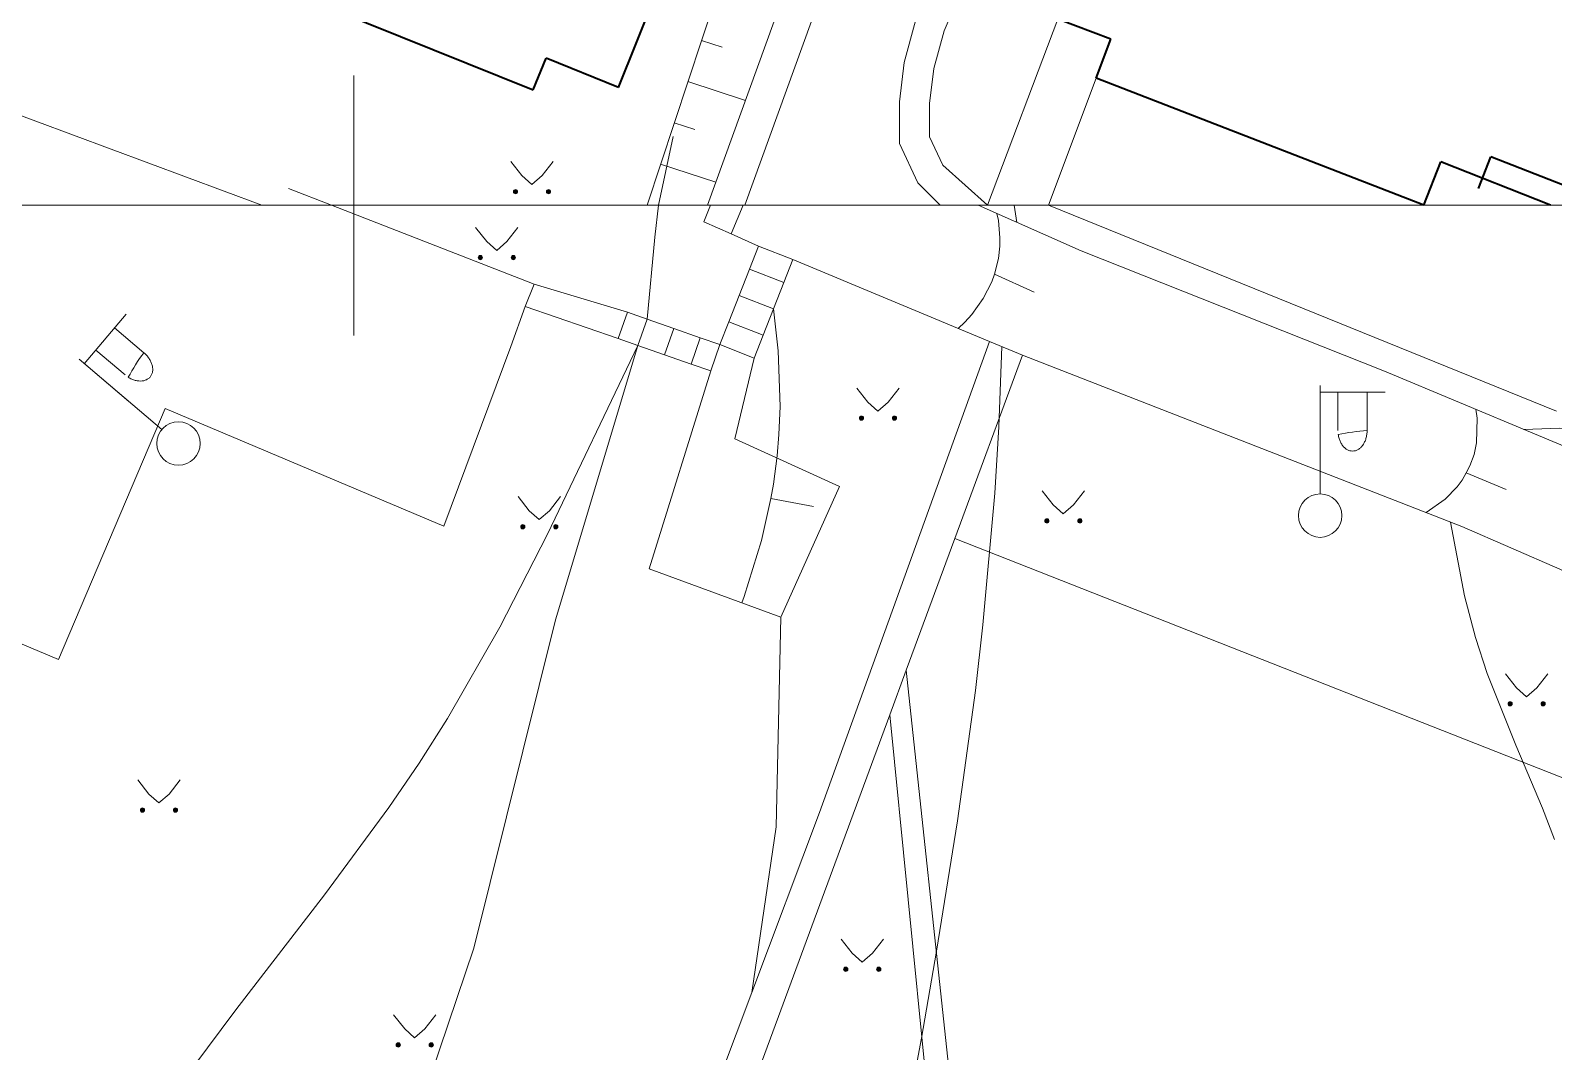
# Model space of a CAD drawing. Extents: x 1000 to 4000, y -5000 to -1000.
# Drawn here: x 1385.1 to 1455.3, y -4039 to -3991.9 of the extents above; entities that cross this region are included whole.
import ezdxf

# ---------------------------------------------------------------- set-up
doc = ezdxf.new("R2010")
doc.units = 0
doc.header["$MEASUREMENT"] = 0
for name, color, linetype in [('1', 7, 'CONTINUOUS'), ('24', 7, 'CONTINUOUS'), ('37', 7, 'CONTINUOUS'), ('6', 7, 'CONTINUOUS'), ('СЛОЙ_1', 7, 'CONTINUOUS'), ('СЛОЙ_24', 7, 'CONTINUOUS'), ('СЛОЙ_25', 7, 'CONTINUOUS'), ('СЛОЙ_3', 7, 'CONTINUOUS'), ('СЛОЙ_37', 7, 'CONTINUOUS'), ('СЛОЙ_40', 7, 'CONTINUOUS'), ('СЛОЙ_41', 7, 'CONTINUOUS'), ('СЛОЙ_50', 7, 'CONTINUOUS'), ('СЛОЙ_6', 7, 'CONTINUOUS')]:
    doc.layers.add(name, color=color, linetype=linetype)

msp = doc.modelspace()

# ---------------------------------------------------------------- linework, layer by layer
at = {"layer": '1', "color": 253, "linetype": 'Continuous', "lineweight": 0}
for p, q in [((1400, -4000), (1400, -3994.02)), ((1000, -4000), (2000, -4000)), ((1000, -4000), (2000, -4000))]:
    msp.add_line(p, q, dxfattribs=at)
at = {"layer": '24', "color": 253, "linetype": 'Continuous', "lineweight": 0}
for p, q in [((1434.349, -3975.417), (1427.203, -3991.969)), ((1423.633, -3979.749), (1416.3, -4000)), ((1425.214, -3980.152), (1418.027, -4000)), ((1425.89, -3991.506), (1425.359, -3993.423)), ((1427.203, -3991.969), (1426.726, -3993.691)), ((1429.21, -4000), (1432.442, -3991.429)), ((1377.889, -3993.348), (1395.754, -4000)), ((1425.359, -3993.423), (1425.147, -3995.233)), ((1426.726, -3993.691), (1426.535, -3995.314)), ((1432.01, -4000), (1434.22, -3994.143)), ((1425.147, -3995.233), (1425.147, -3997.151)), ((1426.535, -3995.314), (1426.535, -3996.842)), ((1426.535, -3996.842), (1427.15, -3998.152)), ((1425.147, -3997.151), (1425.996, -3998.961)), ((1427.15, -3998.152), (1429.21, -4000)), ((1425.996, -3998.961), (1427.032, -4000))]:
    msp.add_line(p, q, dxfattribs=at)
at = {"layer": '37', "color": 253, "linetype": 'Continuous', "lineweight": 0}
for p, q in [((1413.513, -4000), (1419.05, -3983.226)), ((1416.97, -3992.717), (1416.021, -3992.403)), ((1418.046, -3995.178), (1415.394, -3994.302)), ((1415.716, -3996.515), (1414.767, -3996.202)), ((1416.684, -3998.94), (1414.14, -3998.101))]:
    msp.add_line(p, q, dxfattribs=at)
at = {"layer": '6', "color": 253, "linetype": 'Continuous', "lineweight": 40}
for p, q in [((1412.192, -3994.572), (1416.238, -3984.538)), ((1391.676, -3987.995), (1408.273, -3994.688)), ((1434.895, -3992.354), (1432.442, -3991.429)), ((1434.22, -3994.143), (1434.895, -3992.354)), ((1408.273, -3994.688), (1408.861, -3993.229)), ((1412.192, -3994.572), (1408.861, -3993.229)), ((1449.322, -4000), (1434.22, -3994.143)), ((1449.322, -4000), (1450.104, -3998.003)), ((1455.162, -4000), (1450.104, -3998.003))]:
    msp.add_line(p, q, dxfattribs=at)
at = {"layer": 'СЛОЙ_1', "color": 253, "linetype": 'Continuous', "lineweight": 0}
msp.add_lwpolyline([(1400, -4006), (1400, -4000)], dxfattribs=at)
at = {"layer": 'СЛОЙ_24', "color": 253, "linetype": 'Continuous', "lineweight": 0}
for p, q in [((1413.617, -4016.76), (1416.454, -4007.634)), ((1422.388, -4012.958), (1419.679, -4018.973)), ((1419.679, -4018.973), (1413.617, -4016.76)), ((1425.46, -4021.422), (1424.699, -4023.482)), ((1428.361, -4048.613), (1425.46, -4021.422)), ((1424.699, -4023.482), (1427.164, -4048.098))]:
    msp.add_line(p, q, dxfattribs=at)
for points in [[(1396.987, -3999.228), (1398.971, -4000)], [(1408.318, -4003.64), (1398.971, -4000)], [(1416.438, -4000), (1416.137, -4000.765)], [(1417.944, -4000), (1417.386, -4001.323)], [(1428.77, -4000), (1433.527, -4002.102)], [(1455.427, -4009.484), (1432.01, -4000)], [(1417.386, -4001.323), (1416.137, -4000.765)], [(1418.648, -4001.886), (1417.386, -4001.323)], [(1429.297, -4006.278), (1420.23, -4002.504)], [(1477.118, -4029.484), (1475.422, -4027.438), (1474.505, -4025.688), (1472.925, -4023.276), (1471.734, -4021.501), (1470.791, -4020.254), (1468.25, -4017.605), (1465.463, -4015.443), (1462.661, -4013.92), (1457.876, -4011.971), (1447.502, -4007.65), (1433.527, -4002.102)], [(1407.9, -4004.659), (1408.318, -4003.64)], [(1412.608, -4004.932), (1408.318, -4003.64)], [(1407.9, -4004.659), (1407.236, -4006.503)], [(1412.185, -4006.146), (1407.9, -4004.659)], [(1407.236, -4006.503), (1404.147, -4014.794), (1391.306, -4009.365), (1386.393, -4020.929), (1381.781, -4018.997), (1379.076, -4025.453), (1372.726, -4027.274), (1372.347, -4027.571), (1371.415, -4027.91), (1369.122, -4029.191), (1367.684, -4030.55), (1367.261, -4031.202), (1366.526, -4032.108), (1365.383, -4034.475), (1365.144, -4036.622), (1367.794, -4044.72)], [(1429.297, -4006.278), (1421.461, -4027.984)], [(1430.817, -4006.91), (1429.297, -4006.278)], [(1418.458, -4007.038), (1417.562, -4010.762), (1422.388, -4012.958)], [(1430.817, -4006.91), (1427.7, -4015.354)], [(1458.802, -4018.299), (1455.592, -4016.774), (1451.074, -4014.806), (1430.817, -4006.91)], [(1427.7, -4015.354), (1425.46, -4021.422)], [(1424.699, -4023.482), (1417.511, -4042.954)], [(1421.461, -4027.984), (1418.344, -4036.279)], [(1418.344, -4036.279), (1416.227, -4041.91)]]:
    msp.add_lwpolyline(points, dxfattribs=at)
at = {"layer": 'СЛОЙ_25', "color": 253, "linetype": 'Continuous', "lineweight": 0}
msp.add_line((1413.515, -4005.248), (1413.092, -4006.462), dxfattribs=at)
for points in [[(1418.648, -4001.886), (1418.236, -4002.942), (1417.762, -4004.153), (1417.289, -4005.364), (1416.877, -4006.42)], [(1420.23, -4002.504), (1418.648, -4001.886)], [(1418.458, -4007.038), (1418.871, -4005.982), (1419.817, -4003.56), (1420.23, -4002.504)], [(1418.236, -4002.942), (1419.817, -4003.56)], [(1417.762, -4004.153), (1419.344, -4004.771)], [(1412.608, -4004.932), (1412.185, -4006.146)], [(1413.515, -4005.248), (1412.608, -4004.932)], [(1416.877, -4006.42), (1415.97, -4006.104), (1414.742, -4005.676), (1413.515, -4005.248)], [(1417.289, -4005.364), (1418.871, -4005.982)], [(1412.185, -4006.146), (1413.092, -4006.462)], [(1414.742, -4005.676), (1414.319, -4006.89)], [(1415.97, -4006.104), (1415.547, -4007.318)], [(1413.092, -4006.462), (1414.319, -4006.89), (1415.547, -4007.318), (1416.454, -4007.634)], [(1416.454, -4007.634), (1416.877, -4006.42)], [(1416.877, -4006.42), (1418.458, -4007.038)]]:
    msp.add_lwpolyline(points, dxfattribs=at)
at = {"layer": 'СЛОЙ_3', "color": 253, "linetype": 'Continuous', "lineweight": 0}
for p, q in [((1387.577, -4007.301), (1389.515, -4005.011)), ((1390.323, -4006.792), (1388.974, -4005.65)), ((1389.457, -4007.816), (1388.107, -4006.674)), ((1391.154, -4010.328), (1387.336, -4007.098)), ((1389.627, -4009.036), (1387.336, -4007.098)), ((1444.538, -4013.301), (1444.538, -4008.301)), ((1444.538, -4011.301), (1444.538, -4008.301)), ((1444.538, -4008.615), (1447.538, -4008.615)), ((1445.359, -4010.383), (1445.359, -4008.615)), ((1446.701, -4010.383), (1446.701, -4008.615))]:
    msp.add_line(p, q, dxfattribs=at)
for points in [[(1390.324, -4006.792, -0.035191), (1390.456, -4006.921, -0.036545), (1390.566, -4007.064, -0.03934), (1390.651, -4007.217, -0.0437), (1390.706, -4007.373, -0.049642), (1390.73, -4007.526, -0.056748), (1390.721, -4007.671, -0.0637), (1390.681, -4007.802, -0.068204), (1390.61, -4007.914, -0.068204), (1390.512, -4008.002, -0.0637), (1390.389, -4008.063, -0.056748), (1390.248, -4008.096, -0.049642), (1390.093, -4008.097, -0.0437), (1389.93, -4008.069, -0.03934), (1389.765, -4008.011, -0.036545), (1389.606, -4007.926, -0.035191)], [(1446.701, -4010.383, -0.035191), (1446.688, -4010.567, -0.036545), (1446.65, -4010.744, -0.03934), (1446.588, -4010.907, -0.0437), (1446.505, -4011.05, -0.049642), (1446.403, -4011.167, -0.056748), (1446.287, -4011.254, -0.0637), (1446.161, -4011.308, -0.068204), (1446.03, -4011.326, -0.068204), (1445.899, -4011.308, -0.0637), (1445.773, -4011.254, -0.056748), (1445.657, -4011.167, -0.049642), (1445.555, -4011.05, -0.0437), (1445.472, -4010.907, -0.03934), (1445.41, -4010.744, -0.036545), (1445.372, -4010.567, -0.035191)]]:
    msp.add_lwpolyline(points, format="xyb", close=True, dxfattribs=at)
for centre in [(1391.917, -4010.974), (1444.538, -4014.301)]:
    msp.add_circle(centre, 1, dxfattribs=at)
at = {"layer": 'СЛОЙ_37', "color": 253, "linetype": 'Continuous', "lineweight": 0}
msp.add_line((1414.037, -4000), (1414.719, -3996.831), dxfattribs=at)
for points in [[(1413.515, -4005.248), (1413.867, -4001.466), (1414.037, -4000)], [(1397.656, -4057.568), (1405.538, -4034.238), (1409.293, -4019.108), (1413.092, -4006.462)], [(1418.344, -4036.279), (1419.467, -4028.635), (1419.679, -4018.973)]]:
    msp.add_lwpolyline(points, dxfattribs=at)
at = {"layer": 'СЛОЙ_40', "color": 253, "linetype": 'Continuous', "lineweight": 0}
msp.add_lwpolyline([(1470.278, -4032.108), (1427.7, -4015.354)], dxfattribs=at)
at = {"layer": 'СЛОЙ_41', "color": 253, "linetype": 'Continuous', "lineweight": 0}
for p, q in [((1407.24, -3997.983), (1407.75, -3998.633)), ((1409.19, -3997.983), (1408.68, -3998.633)), ((1407.75, -3998.633), (1408.21, -3999.043)), ((1408.68, -3998.633), (1408.21, -3999.043)), ((1405.616, -4001.02), (1406.126, -4001.67)), ((1407.566, -4001.02), (1407.056, -4001.67)), ((1406.126, -4001.67), (1406.586, -4002.08)), ((1407.056, -4001.67), (1406.586, -4002.08)), ((1423.183, -4008.421), (1423.693, -4009.071)), ((1425.133, -4008.421), (1424.623, -4009.071)), ((1423.693, -4009.071), (1424.153, -4009.481)), ((1424.623, -4009.071), (1424.153, -4009.481)), ((1431.729, -4013.153), (1432.239, -4013.803)), ((1433.679, -4013.153), (1433.169, -4013.803)), ((1407.574, -4013.424), (1408.084, -4014.074)), ((1409.524, -4013.424), (1409.014, -4014.074)), ((1432.239, -4013.803), (1432.699, -4014.213)), ((1433.169, -4013.803), (1432.699, -4014.213)), ((1408.084, -4014.074), (1408.544, -4014.484)), ((1409.014, -4014.074), (1408.544, -4014.484)), ((1453.08, -4021.584), (1453.59, -4022.234)), ((1455.03, -4021.584), (1454.52, -4022.234)), ((1453.59, -4022.234), (1454.05, -4022.644)), ((1454.52, -4022.234), (1454.05, -4022.644)), ((1390.045, -4026.481), (1390.555, -4027.131)), ((1391.995, -4026.481), (1391.485, -4027.131)), ((1390.555, -4027.131), (1391.015, -4027.541)), ((1391.485, -4027.131), (1391.015, -4027.541)), ((1422.46, -4033.813), (1422.97, -4034.463)), ((1424.41, -4033.813), (1423.9, -4034.463)), ((1422.97, -4034.463), (1423.43, -4034.873)), ((1423.9, -4034.463), (1423.43, -4034.873)), ((1401.834, -4037.301), (1402.344, -4037.951)), ((1403.784, -4037.301), (1403.274, -4037.951)), ((1402.344, -4037.951), (1402.804, -4038.361)), ((1403.274, -4037.951), (1402.804, -4038.361))]:
    msp.add_line(p, q, dxfattribs=at)
for centre in [(1407.454, -3999.373), (1408.975, -3999.373), (1405.83, -4002.41), (1407.351, -4002.41), (1423.397, -4009.809), (1424.918, -4009.809), (1431.943, -4014.541), (1433.464, -4014.541), (1407.788, -4014.812), (1409.309, -4014.812), (1453.294, -4022.972), (1454.815, -4022.972), (1390.259, -4027.869), (1391.78, -4027.869), (1422.674, -4035.203), (1424.195, -4035.203), (1402.048, -4038.689), (1403.569, -4038.689)]:
    msp.add_circle(centre, 0.0976, dxfattribs=at)
for points in [[(1407.358, -3999.392), (1407.356, -3999.373), (1407.358, -3999.353)], [(1407.364, -3999.41), (1407.358, -3999.353), (1407.364, -3999.335)], [(1407.358, -3999.392), (1407.358, -3999.353), (1407.364, -3999.41)], [(1407.373, -3999.427), (1407.364, -3999.335), (1407.373, -3999.318)], [(1407.364, -3999.41), (1407.364, -3999.335), (1407.373, -3999.427)], [(1407.385, -3999.442), (1407.373, -3999.318), (1407.385, -3999.304)], [(1407.373, -3999.427), (1407.373, -3999.318), (1407.385, -3999.442)], [(1407.4, -3999.454), (1407.385, -3999.304), (1407.4, -3999.291)], [(1407.385, -3999.442), (1407.385, -3999.304), (1407.4, -3999.454)], [(1407.417, -3999.463), (1407.4, -3999.291), (1407.417, -3999.282)], [(1407.4, -3999.454), (1407.4, -3999.291), (1407.417, -3999.463)], [(1407.435, -3999.468), (1407.417, -3999.282), (1407.435, -3999.277)], [(1407.417, -3999.463), (1407.417, -3999.282), (1407.435, -3999.468)], [(1407.454, -3999.47), (1407.435, -3999.277), (1407.454, -3999.275)], [(1407.435, -3999.468), (1407.435, -3999.277), (1407.454, -3999.47)], [(1408.879, -3999.392), (1408.877, -3999.373), (1408.879, -3999.353)], [(1408.885, -3999.41), (1408.879, -3999.353), (1408.885, -3999.335)], [(1408.879, -3999.392), (1408.879, -3999.353), (1408.885, -3999.41)], [(1408.894, -3999.427), (1408.885, -3999.335), (1408.894, -3999.318)], [(1408.885, -3999.41), (1408.885, -3999.335), (1408.894, -3999.427)], [(1408.906, -3999.442), (1408.894, -3999.318), (1408.906, -3999.304)], [(1408.894, -3999.427), (1408.894, -3999.318), (1408.906, -3999.442)], [(1408.921, -3999.454), (1408.906, -3999.304), (1408.921, -3999.291)], [(1408.906, -3999.442), (1408.906, -3999.304), (1408.921, -3999.454)], [(1408.938, -3999.463), (1408.921, -3999.291), (1408.938, -3999.282)], [(1408.921, -3999.454), (1408.921, -3999.291), (1408.938, -3999.463)], [(1408.956, -3999.468), (1408.938, -3999.282), (1408.956, -3999.277)], [(1408.938, -3999.463), (1408.938, -3999.282), (1408.956, -3999.468)], [(1408.975, -3999.47), (1408.956, -3999.277), (1408.975, -3999.275)], [(1408.956, -3999.468), (1408.956, -3999.277), (1408.975, -3999.47)], [(1405.734, -4002.429), (1405.732, -4002.41), (1405.734, -4002.39)], [(1405.74, -4002.447), (1405.734, -4002.39), (1405.74, -4002.372)], [(1405.734, -4002.429), (1405.734, -4002.39), (1405.74, -4002.447)], [(1405.749, -4002.464), (1405.74, -4002.372), (1405.749, -4002.355)], [(1405.74, -4002.447), (1405.74, -4002.372), (1405.749, -4002.464)], [(1405.761, -4002.479), (1405.749, -4002.355), (1405.761, -4002.341)], [(1405.749, -4002.464), (1405.749, -4002.355), (1405.761, -4002.479)], [(1405.776, -4002.491), (1405.761, -4002.341), (1405.776, -4002.328)], [(1405.761, -4002.479), (1405.761, -4002.341), (1405.776, -4002.491)], [(1405.793, -4002.5), (1405.776, -4002.328), (1405.793, -4002.319)], [(1405.776, -4002.491), (1405.776, -4002.328), (1405.793, -4002.5)], [(1405.811, -4002.505), (1405.793, -4002.319), (1405.811, -4002.314)], [(1405.793, -4002.5), (1405.793, -4002.319), (1405.811, -4002.505)], [(1405.83, -4002.507), (1405.811, -4002.314), (1405.83, -4002.312)], [(1405.811, -4002.505), (1405.811, -4002.314), (1405.83, -4002.507)], [(1407.255, -4002.429), (1407.253, -4002.41), (1407.255, -4002.39)], [(1407.261, -4002.447), (1407.255, -4002.39), (1407.261, -4002.372)], [(1407.255, -4002.429), (1407.255, -4002.39), (1407.261, -4002.447)], [(1407.27, -4002.464), (1407.261, -4002.372), (1407.27, -4002.355)], [(1407.261, -4002.447), (1407.261, -4002.372), (1407.27, -4002.464)], [(1407.282, -4002.479), (1407.27, -4002.355), (1407.282, -4002.341)], [(1407.27, -4002.464), (1407.27, -4002.355), (1407.282, -4002.479)], [(1407.297, -4002.491), (1407.282, -4002.341), (1407.297, -4002.328)], [(1407.282, -4002.479), (1407.282, -4002.341), (1407.297, -4002.491)], [(1407.314, -4002.5), (1407.297, -4002.328), (1407.314, -4002.319)], [(1407.297, -4002.491), (1407.297, -4002.328), (1407.314, -4002.5)], [(1407.332, -4002.505), (1407.314, -4002.319), (1407.332, -4002.314)], [(1407.314, -4002.5), (1407.314, -4002.319), (1407.332, -4002.505)], [(1407.351, -4002.507), (1407.332, -4002.314), (1407.351, -4002.312)], [(1407.332, -4002.505), (1407.332, -4002.314), (1407.351, -4002.507)], [(1423.301, -4009.828), (1423.299, -4009.809), (1423.301, -4009.79)], [(1423.306, -4009.846), (1423.301, -4009.79), (1423.306, -4009.772)], [(1423.301, -4009.828), (1423.301, -4009.79), (1423.306, -4009.846)], [(1423.315, -4009.863), (1423.306, -4009.772), (1423.315, -4009.755)], [(1423.306, -4009.846), (1423.306, -4009.772), (1423.315, -4009.863)], [(1423.328, -4009.878), (1423.315, -4009.755), (1423.328, -4009.74)], [(1423.315, -4009.863), (1423.315, -4009.755), (1423.328, -4009.878)], [(1423.342, -4009.89), (1423.328, -4009.74), (1423.342, -4009.728)], [(1423.328, -4009.878), (1423.328, -4009.74), (1423.342, -4009.89)], [(1423.359, -4009.899), (1423.342, -4009.728), (1423.359, -4009.719)], [(1423.342, -4009.89), (1423.342, -4009.728), (1423.359, -4009.899)], [(1423.378, -4009.905), (1423.359, -4009.719), (1423.378, -4009.713)], [(1423.359, -4009.899), (1423.359, -4009.719), (1423.378, -4009.905)], [(1423.397, -4009.907), (1423.378, -4009.713), (1423.397, -4009.711)], [(1423.378, -4009.905), (1423.378, -4009.713), (1423.397, -4009.907)], [(1424.822, -4009.828), (1424.82, -4009.809), (1424.822, -4009.79)], [(1424.827, -4009.846), (1424.822, -4009.79), (1424.827, -4009.772)], [(1424.822, -4009.828), (1424.822, -4009.79), (1424.827, -4009.846)], [(1424.836, -4009.863), (1424.827, -4009.772), (1424.836, -4009.755)], [(1424.827, -4009.846), (1424.827, -4009.772), (1424.836, -4009.863)], [(1424.849, -4009.878), (1424.836, -4009.755), (1424.849, -4009.74)], [(1424.836, -4009.863), (1424.836, -4009.755), (1424.849, -4009.878)], [(1424.863, -4009.89), (1424.849, -4009.74), (1424.863, -4009.728)], [(1424.849, -4009.878), (1424.849, -4009.74), (1424.863, -4009.89)], [(1424.88, -4009.899), (1424.863, -4009.728), (1424.88, -4009.719)], [(1424.863, -4009.89), (1424.863, -4009.728), (1424.88, -4009.899)], [(1424.899, -4009.905), (1424.88, -4009.719), (1424.899, -4009.713)], [(1424.88, -4009.899), (1424.88, -4009.719), (1424.899, -4009.905)], [(1424.918, -4009.907), (1424.899, -4009.713), (1424.918, -4009.711)], [(1424.899, -4009.905), (1424.899, -4009.713), (1424.918, -4009.907)], [(1431.847, -4014.56), (1431.845, -4014.541), (1431.847, -4014.522)], [(1431.852, -4014.578), (1431.847, -4014.522), (1431.852, -4014.504)], [(1431.847, -4014.56), (1431.847, -4014.522), (1431.852, -4014.578)], [(1431.861, -4014.595), (1431.852, -4014.504), (1431.861, -4014.487)], [(1431.852, -4014.578), (1431.852, -4014.504), (1431.861, -4014.595)], [(1431.874, -4014.61), (1431.861, -4014.487), (1431.874, -4014.472)], [(1431.861, -4014.595), (1431.861, -4014.487), (1431.874, -4014.61)], [(1431.888, -4014.622), (1431.874, -4014.472), (1431.888, -4014.46)], [(1431.874, -4014.61), (1431.874, -4014.472), (1431.888, -4014.622)], [(1431.905, -4014.631), (1431.888, -4014.46), (1431.905, -4014.451)], [(1431.888, -4014.622), (1431.888, -4014.46), (1431.905, -4014.631)], [(1431.924, -4014.637), (1431.905, -4014.451), (1431.924, -4014.445)], [(1431.905, -4014.631), (1431.905, -4014.451), (1431.924, -4014.637)], [(1431.943, -4014.639), (1431.924, -4014.445), (1431.943, -4014.443)], [(1431.924, -4014.637), (1431.924, -4014.445), (1431.943, -4014.639)], [(1433.368, -4014.56), (1433.366, -4014.541), (1433.368, -4014.522)], [(1433.373, -4014.578), (1433.368, -4014.522), (1433.373, -4014.504)], [(1433.368, -4014.56), (1433.368, -4014.522), (1433.373, -4014.578)], [(1433.382, -4014.595), (1433.373, -4014.504), (1433.382, -4014.487)], [(1433.373, -4014.578), (1433.373, -4014.504), (1433.382, -4014.595)], [(1433.395, -4014.61), (1433.382, -4014.487), (1433.395, -4014.472)], [(1433.382, -4014.595), (1433.382, -4014.487), (1433.395, -4014.61)], [(1433.409, -4014.622), (1433.395, -4014.472), (1433.409, -4014.46)], [(1433.395, -4014.61), (1433.395, -4014.472), (1433.409, -4014.622)], [(1433.426, -4014.631), (1433.409, -4014.46), (1433.426, -4014.451)], [(1433.409, -4014.622), (1433.409, -4014.46), (1433.426, -4014.631)], [(1433.445, -4014.637), (1433.426, -4014.451), (1433.445, -4014.445)], [(1433.426, -4014.631), (1433.426, -4014.451), (1433.445, -4014.637)], [(1433.464, -4014.639), (1433.445, -4014.445), (1433.464, -4014.443)], [(1433.445, -4014.637), (1433.445, -4014.445), (1433.464, -4014.639)], [(1407.692, -4014.831), (1407.69, -4014.812), (1407.692, -4014.793)], [(1407.697, -4014.849), (1407.692, -4014.793), (1407.697, -4014.775)], [(1407.692, -4014.831), (1407.692, -4014.793), (1407.697, -4014.849)], [(1407.706, -4014.866), (1407.697, -4014.775), (1407.706, -4014.758)], [(1407.697, -4014.849), (1407.697, -4014.775), (1407.706, -4014.866)], [(1407.719, -4014.881), (1407.706, -4014.758), (1407.719, -4014.743)], [(1407.706, -4014.866), (1407.706, -4014.758), (1407.719, -4014.881)], [(1407.733, -4014.893), (1407.719, -4014.743), (1407.733, -4014.731)], [(1407.719, -4014.881), (1407.719, -4014.743), (1407.733, -4014.893)], [(1407.75, -4014.902), (1407.733, -4014.731), (1407.75, -4014.722)], [(1407.733, -4014.893), (1407.733, -4014.731), (1407.75, -4014.902)], [(1407.769, -4014.908), (1407.75, -4014.722), (1407.769, -4014.716)], [(1407.75, -4014.902), (1407.75, -4014.722), (1407.769, -4014.908)], [(1407.788, -4014.91), (1407.769, -4014.716), (1407.788, -4014.714)], [(1407.769, -4014.908), (1407.769, -4014.716), (1407.788, -4014.91)], [(1409.213, -4014.831), (1409.211, -4014.812), (1409.213, -4014.793)], [(1409.218, -4014.849), (1409.213, -4014.793), (1409.218, -4014.775)], [(1409.213, -4014.831), (1409.213, -4014.793), (1409.218, -4014.849)], [(1409.227, -4014.866), (1409.218, -4014.775), (1409.227, -4014.758)], [(1409.218, -4014.849), (1409.218, -4014.775), (1409.227, -4014.866)], [(1409.24, -4014.881), (1409.227, -4014.758), (1409.24, -4014.743)], [(1409.227, -4014.866), (1409.227, -4014.758), (1409.24, -4014.881)], [(1409.254, -4014.893), (1409.24, -4014.743), (1409.254, -4014.731)], [(1409.24, -4014.881), (1409.24, -4014.743), (1409.254, -4014.893)], [(1409.271, -4014.902), (1409.254, -4014.731), (1409.271, -4014.722)], [(1409.254, -4014.893), (1409.254, -4014.731), (1409.271, -4014.902)], [(1409.29, -4014.908), (1409.271, -4014.722), (1409.29, -4014.716)], [(1409.271, -4014.902), (1409.271, -4014.722), (1409.29, -4014.908)], [(1409.309, -4014.91), (1409.29, -4014.716), (1409.309, -4014.714)], [(1409.29, -4014.908), (1409.29, -4014.716), (1409.309, -4014.91)], [(1453.198, -4022.991), (1453.196, -4022.972), (1453.198, -4022.953)], [(1453.203, -4023.009), (1453.198, -4022.953), (1453.203, -4022.935)], [(1453.198, -4022.991), (1453.198, -4022.953), (1453.203, -4023.009)], [(1453.212, -4023.026), (1453.203, -4022.935), (1453.212, -4022.918)], [(1453.203, -4023.009), (1453.203, -4022.935), (1453.212, -4023.026)], [(1453.225, -4023.041), (1453.212, -4022.918), (1453.225, -4022.903)], [(1453.212, -4023.026), (1453.212, -4022.918), (1453.225, -4023.041)], [(1453.239, -4023.053), (1453.225, -4022.903), (1453.239, -4022.891)], [(1453.225, -4023.041), (1453.225, -4022.903), (1453.239, -4023.053)], [(1453.256, -4023.062), (1453.239, -4022.891), (1453.256, -4022.882)], [(1453.239, -4023.053), (1453.239, -4022.891), (1453.256, -4023.062)], [(1453.275, -4023.068), (1453.256, -4022.882), (1453.275, -4022.876)], [(1453.256, -4023.062), (1453.256, -4022.882), (1453.275, -4023.068)], [(1453.294, -4023.07), (1453.275, -4022.876), (1453.294, -4022.874)], [(1453.275, -4023.068), (1453.275, -4022.876), (1453.294, -4023.07)], [(1454.719, -4022.991), (1454.717, -4022.972), (1454.719, -4022.953)], [(1454.724, -4023.009), (1454.719, -4022.953), (1454.724, -4022.935)], [(1454.719, -4022.991), (1454.719, -4022.953), (1454.724, -4023.009)], [(1454.733, -4023.026), (1454.724, -4022.935), (1454.733, -4022.918)], [(1454.724, -4023.009), (1454.724, -4022.935), (1454.733, -4023.026)], [(1454.746, -4023.041), (1454.733, -4022.918), (1454.746, -4022.903)], [(1454.733, -4023.026), (1454.733, -4022.918), (1454.746, -4023.041)], [(1454.76, -4023.053), (1454.746, -4022.903), (1454.76, -4022.891)], [(1454.746, -4023.041), (1454.746, -4022.903), (1454.76, -4023.053)], [(1454.777, -4023.062), (1454.76, -4022.891), (1454.777, -4022.882)], [(1454.76, -4023.053), (1454.76, -4022.891), (1454.777, -4023.062)], [(1454.796, -4023.068), (1454.777, -4022.882), (1454.796, -4022.876)], [(1454.777, -4023.062), (1454.777, -4022.882), (1454.796, -4023.068)], [(1454.815, -4023.07), (1454.796, -4022.876), (1454.815, -4022.874)], [(1454.796, -4023.068), (1454.796, -4022.876), (1454.815, -4023.07)], [(1390.163, -4027.888), (1390.161, -4027.869), (1390.163, -4027.85)], [(1390.168, -4027.906), (1390.163, -4027.85), (1390.168, -4027.832)], [(1390.163, -4027.888), (1390.163, -4027.85), (1390.168, -4027.906)], [(1390.177, -4027.923), (1390.168, -4027.832), (1390.177, -4027.815)], [(1390.168, -4027.906), (1390.168, -4027.832), (1390.177, -4027.923)], [(1390.19, -4027.938), (1390.177, -4027.815), (1390.19, -4027.8)], [(1390.177, -4027.923), (1390.177, -4027.815), (1390.19, -4027.938)], [(1390.204, -4027.95), (1390.19, -4027.8), (1390.204, -4027.788)], [(1390.19, -4027.938), (1390.19, -4027.8), (1390.204, -4027.95)], [(1390.221, -4027.959), (1390.204, -4027.788), (1390.221, -4027.779)], [(1390.204, -4027.95), (1390.204, -4027.788), (1390.221, -4027.959)], [(1390.24, -4027.965), (1390.221, -4027.779), (1390.24, -4027.773)], [(1390.221, -4027.959), (1390.221, -4027.779), (1390.24, -4027.965)], [(1390.259, -4027.967), (1390.24, -4027.773), (1390.259, -4027.771)], [(1390.24, -4027.965), (1390.24, -4027.773), (1390.259, -4027.967)], [(1391.684, -4027.888), (1391.682, -4027.869), (1391.684, -4027.85)], [(1391.689, -4027.906), (1391.684, -4027.85), (1391.689, -4027.832)], [(1391.684, -4027.888), (1391.684, -4027.85), (1391.689, -4027.906)], [(1391.698, -4027.923), (1391.689, -4027.832), (1391.698, -4027.815)], [(1391.689, -4027.906), (1391.689, -4027.832), (1391.698, -4027.923)], [(1391.711, -4027.938), (1391.698, -4027.815), (1391.711, -4027.8)], [(1391.698, -4027.923), (1391.698, -4027.815), (1391.711, -4027.938)], [(1391.725, -4027.95), (1391.711, -4027.8), (1391.725, -4027.788)], [(1391.711, -4027.938), (1391.711, -4027.8), (1391.725, -4027.95)], [(1391.742, -4027.959), (1391.725, -4027.788), (1391.742, -4027.779)], [(1391.725, -4027.95), (1391.725, -4027.788), (1391.742, -4027.959)], [(1391.761, -4027.965), (1391.742, -4027.779), (1391.761, -4027.773)], [(1391.742, -4027.959), (1391.742, -4027.779), (1391.761, -4027.965)], [(1391.78, -4027.967), (1391.761, -4027.773), (1391.78, -4027.771)], [(1391.761, -4027.965), (1391.761, -4027.773), (1391.78, -4027.967)], [(1422.578, -4035.222), (1422.576, -4035.203), (1422.578, -4035.183)], [(1422.584, -4035.24), (1422.578, -4035.183), (1422.584, -4035.165)], [(1422.578, -4035.222), (1422.578, -4035.183), (1422.584, -4035.24)], [(1422.593, -4035.257), (1422.584, -4035.165), (1422.593, -4035.148)], [(1422.584, -4035.24), (1422.584, -4035.165), (1422.593, -4035.257)], [(1422.605, -4035.272), (1422.593, -4035.148), (1422.605, -4035.134)], [(1422.593, -4035.257), (1422.593, -4035.148), (1422.605, -4035.272)], [(1422.62, -4035.284), (1422.605, -4035.134), (1422.62, -4035.121)], [(1422.605, -4035.272), (1422.605, -4035.134), (1422.62, -4035.284)], [(1422.637, -4035.293), (1422.62, -4035.121), (1422.637, -4035.112)], [(1422.62, -4035.284), (1422.62, -4035.121), (1422.637, -4035.293)], [(1422.655, -4035.298), (1422.637, -4035.112), (1422.655, -4035.107)], [(1422.637, -4035.293), (1422.637, -4035.112), (1422.655, -4035.298)], [(1422.674, -4035.3), (1422.655, -4035.107), (1422.674, -4035.105)], [(1422.655, -4035.298), (1422.655, -4035.107), (1422.674, -4035.3)], [(1424.099, -4035.222), (1424.097, -4035.203), (1424.099, -4035.183)], [(1424.105, -4035.24), (1424.099, -4035.183), (1424.105, -4035.165)], [(1424.099, -4035.222), (1424.099, -4035.183), (1424.105, -4035.24)], [(1424.114, -4035.257), (1424.105, -4035.165), (1424.114, -4035.148)], [(1424.105, -4035.24), (1424.105, -4035.165), (1424.114, -4035.257)], [(1424.126, -4035.272), (1424.114, -4035.148), (1424.126, -4035.134)], [(1424.114, -4035.257), (1424.114, -4035.148), (1424.126, -4035.272)], [(1424.141, -4035.284), (1424.126, -4035.134), (1424.141, -4035.121)], [(1424.126, -4035.272), (1424.126, -4035.134), (1424.141, -4035.284)], [(1424.158, -4035.293), (1424.141, -4035.121), (1424.158, -4035.112)], [(1424.141, -4035.284), (1424.141, -4035.121), (1424.158, -4035.293)], [(1424.176, -4035.298), (1424.158, -4035.112), (1424.176, -4035.107)], [(1424.158, -4035.293), (1424.158, -4035.112), (1424.176, -4035.298)], [(1424.195, -4035.3), (1424.176, -4035.107), (1424.195, -4035.105)], [(1424.176, -4035.298), (1424.176, -4035.107), (1424.195, -4035.3)], [(1401.952, -4038.708), (1401.95, -4038.689), (1401.952, -4038.67)], [(1401.957, -4038.726), (1401.952, -4038.67), (1401.957, -4038.652)], [(1401.952, -4038.708), (1401.952, -4038.67), (1401.957, -4038.726)], [(1401.966, -4038.743), (1401.957, -4038.652), (1401.966, -4038.635)], [(1401.957, -4038.726), (1401.957, -4038.652), (1401.966, -4038.743)], [(1401.979, -4038.758), (1401.966, -4038.635), (1401.979, -4038.62)], [(1401.966, -4038.743), (1401.966, -4038.635), (1401.979, -4038.758)], [(1401.993, -4038.77), (1401.979, -4038.62), (1401.993, -4038.608)], [(1401.979, -4038.758), (1401.979, -4038.62), (1401.993, -4038.77)], [(1402.01, -4038.779), (1401.993, -4038.608), (1402.01, -4038.599)], [(1401.993, -4038.77), (1401.993, -4038.608), (1402.01, -4038.779)], [(1402.029, -4038.785), (1402.01, -4038.599), (1402.029, -4038.593)], [(1402.01, -4038.779), (1402.01, -4038.599), (1402.029, -4038.785)], [(1402.048, -4038.787), (1402.029, -4038.593), (1402.048, -4038.591)], [(1402.029, -4038.785), (1402.029, -4038.593), (1402.048, -4038.787)], [(1403.473, -4038.708), (1403.471, -4038.689), (1403.473, -4038.67)], [(1403.478, -4038.726), (1403.473, -4038.67), (1403.478, -4038.652)], [(1403.473, -4038.708), (1403.473, -4038.67), (1403.478, -4038.726)], [(1403.487, -4038.743), (1403.478, -4038.652), (1403.487, -4038.635)], [(1403.478, -4038.726), (1403.478, -4038.652), (1403.487, -4038.743)], [(1403.5, -4038.758), (1403.487, -4038.635), (1403.5, -4038.62)], [(1403.487, -4038.743), (1403.487, -4038.635), (1403.5, -4038.758)], [(1403.514, -4038.77), (1403.5, -4038.62), (1403.514, -4038.608)], [(1403.5, -4038.758), (1403.5, -4038.62), (1403.514, -4038.77)], [(1403.531, -4038.779), (1403.514, -4038.608), (1403.531, -4038.599)], [(1403.514, -4038.77), (1403.514, -4038.608), (1403.531, -4038.779)], [(1403.55, -4038.785), (1403.531, -4038.599), (1403.55, -4038.593)], [(1403.531, -4038.779), (1403.531, -4038.599), (1403.55, -4038.785)], [(1403.569, -4038.787), (1403.55, -4038.593), (1403.569, -4038.591)], [(1403.55, -4038.785), (1403.55, -4038.593), (1403.569, -4038.787)]]:
    msp.add_solid(points, dxfattribs=at)
at = {"layer": 'СЛОЙ_41', "color": 253, "linetype": 'Continuous', "lineweight": 0, "extrusion": (0, 0, -1)}
for points in [[(-1407.454, -3999.47), (-1407.454, -3999.275), (-1407.473, -3999.468)], [(-1407.473, -3999.468), (-1407.454, -3999.275), (-1407.473, -3999.277)], [(-1407.473, -3999.468), (-1407.473, -3999.277), (-1407.491, -3999.463)], [(-1407.491, -3999.463), (-1407.473, -3999.277), (-1407.491, -3999.282)], [(-1407.491, -3999.463), (-1407.491, -3999.282), (-1407.508, -3999.454)], [(-1407.508, -3999.454), (-1407.491, -3999.282), (-1407.508, -3999.291)], [(-1407.508, -3999.454), (-1407.508, -3999.291), (-1407.523, -3999.442)], [(-1407.523, -3999.442), (-1407.508, -3999.291), (-1407.523, -3999.304)], [(-1407.523, -3999.442), (-1407.523, -3999.304), (-1407.535, -3999.427)], [(-1407.535, -3999.427), (-1407.523, -3999.304), (-1407.535, -3999.318)], [(-1407.535, -3999.427), (-1407.535, -3999.318), (-1407.544, -3999.41)], [(-1407.544, -3999.41), (-1407.535, -3999.318), (-1407.544, -3999.335)], [(-1407.544, -3999.41), (-1407.544, -3999.335), (-1407.55, -3999.392)], [(-1407.55, -3999.392), (-1407.544, -3999.335), (-1407.55, -3999.353)], [(-1407.55, -3999.392), (-1407.55, -3999.353), (-1407.552, -3999.373)], [(-1408.975, -3999.47), (-1408.975, -3999.275), (-1408.994, -3999.468)], [(-1408.994, -3999.468), (-1408.975, -3999.275), (-1408.994, -3999.277)], [(-1408.994, -3999.468), (-1408.994, -3999.277), (-1409.012, -3999.463)], [(-1409.012, -3999.463), (-1408.994, -3999.277), (-1409.012, -3999.282)], [(-1409.012, -3999.463), (-1409.012, -3999.282), (-1409.029, -3999.454)], [(-1409.029, -3999.454), (-1409.012, -3999.282), (-1409.029, -3999.291)], [(-1409.029, -3999.454), (-1409.029, -3999.291), (-1409.044, -3999.442)], [(-1409.044, -3999.442), (-1409.029, -3999.291), (-1409.044, -3999.304)], [(-1409.044, -3999.442), (-1409.044, -3999.304), (-1409.056, -3999.427)], [(-1409.056, -3999.427), (-1409.044, -3999.304), (-1409.056, -3999.318)], [(-1409.056, -3999.427), (-1409.056, -3999.318), (-1409.065, -3999.41)], [(-1409.065, -3999.41), (-1409.056, -3999.318), (-1409.065, -3999.335)], [(-1409.065, -3999.41), (-1409.065, -3999.335), (-1409.071, -3999.392)], [(-1409.071, -3999.392), (-1409.065, -3999.335), (-1409.071, -3999.353)], [(-1409.071, -3999.392), (-1409.071, -3999.353), (-1409.073, -3999.373)], [(-1405.83, -4002.507), (-1405.83, -4002.312), (-1405.849, -4002.505)], [(-1405.849, -4002.505), (-1405.83, -4002.312), (-1405.849, -4002.314)], [(-1405.849, -4002.505), (-1405.849, -4002.314), (-1405.867, -4002.5)], [(-1405.867, -4002.5), (-1405.849, -4002.314), (-1405.867, -4002.319)], [(-1405.867, -4002.5), (-1405.867, -4002.319), (-1405.884, -4002.491)], [(-1405.884, -4002.491), (-1405.867, -4002.319), (-1405.884, -4002.328)], [(-1405.884, -4002.491), (-1405.884, -4002.328), (-1405.899, -4002.479)], [(-1405.899, -4002.479), (-1405.884, -4002.328), (-1405.899, -4002.341)], [(-1405.899, -4002.479), (-1405.899, -4002.341), (-1405.911, -4002.464)], [(-1405.911, -4002.464), (-1405.899, -4002.341), (-1405.911, -4002.355)], [(-1405.911, -4002.464), (-1405.911, -4002.355), (-1405.92, -4002.447)], [(-1405.92, -4002.447), (-1405.911, -4002.355), (-1405.92, -4002.372)], [(-1405.92, -4002.447), (-1405.92, -4002.372), (-1405.926, -4002.429)], [(-1405.926, -4002.429), (-1405.92, -4002.372), (-1405.926, -4002.39)], [(-1405.926, -4002.429), (-1405.926, -4002.39), (-1405.928, -4002.41)], [(-1407.351, -4002.507), (-1407.351, -4002.312), (-1407.37, -4002.505)], [(-1407.37, -4002.505), (-1407.351, -4002.312), (-1407.37, -4002.314)], [(-1407.37, -4002.505), (-1407.37, -4002.314), (-1407.388, -4002.5)], [(-1407.388, -4002.5), (-1407.37, -4002.314), (-1407.388, -4002.319)], [(-1407.388, -4002.5), (-1407.388, -4002.319), (-1407.405, -4002.491)], [(-1407.405, -4002.491), (-1407.388, -4002.319), (-1407.405, -4002.328)], [(-1407.405, -4002.491), (-1407.405, -4002.328), (-1407.42, -4002.479)], [(-1407.42, -4002.479), (-1407.405, -4002.328), (-1407.42, -4002.341)], [(-1407.42, -4002.479), (-1407.42, -4002.341), (-1407.432, -4002.464)], [(-1407.432, -4002.464), (-1407.42, -4002.341), (-1407.432, -4002.355)], [(-1407.432, -4002.464), (-1407.432, -4002.355), (-1407.441, -4002.447)], [(-1407.441, -4002.447), (-1407.432, -4002.355), (-1407.441, -4002.372)], [(-1407.441, -4002.447), (-1407.441, -4002.372), (-1407.447, -4002.429)], [(-1407.447, -4002.429), (-1407.441, -4002.372), (-1407.447, -4002.39)], [(-1407.447, -4002.429), (-1407.447, -4002.39), (-1407.449, -4002.41)], [(-1423.397, -4009.907), (-1423.397, -4009.711), (-1423.416, -4009.905)], [(-1423.416, -4009.905), (-1423.397, -4009.711), (-1423.416, -4009.713)], [(-1423.416, -4009.905), (-1423.416, -4009.713), (-1423.434, -4009.899)], [(-1423.434, -4009.899), (-1423.416, -4009.713), (-1423.434, -4009.719)], [(-1423.434, -4009.899), (-1423.434, -4009.719), (-1423.451, -4009.89)], [(-1423.451, -4009.89), (-1423.434, -4009.719), (-1423.451, -4009.728)], [(-1423.451, -4009.89), (-1423.451, -4009.728), (-1423.466, -4009.878)], [(-1423.466, -4009.878), (-1423.451, -4009.728), (-1423.466, -4009.74)], [(-1423.466, -4009.878), (-1423.466, -4009.74), (-1423.478, -4009.863)], [(-1423.478, -4009.863), (-1423.466, -4009.74), (-1423.478, -4009.755)], [(-1423.478, -4009.863), (-1423.478, -4009.755), (-1423.487, -4009.846)], [(-1423.487, -4009.846), (-1423.478, -4009.755), (-1423.487, -4009.772)], [(-1423.487, -4009.846), (-1423.487, -4009.772), (-1423.492, -4009.828)], [(-1423.492, -4009.828), (-1423.487, -4009.772), (-1423.492, -4009.79)], [(-1423.492, -4009.828), (-1423.492, -4009.79), (-1423.494, -4009.809)], [(-1424.918, -4009.907), (-1424.918, -4009.711), (-1424.937, -4009.905)], [(-1424.937, -4009.905), (-1424.918, -4009.711), (-1424.937, -4009.713)], [(-1424.937, -4009.905), (-1424.937, -4009.713), (-1424.955, -4009.899)], [(-1424.955, -4009.899), (-1424.937, -4009.713), (-1424.955, -4009.719)], [(-1424.955, -4009.899), (-1424.955, -4009.719), (-1424.972, -4009.89)], [(-1424.972, -4009.89), (-1424.955, -4009.719), (-1424.972, -4009.728)], [(-1424.972, -4009.89), (-1424.972, -4009.728), (-1424.987, -4009.878)], [(-1424.987, -4009.878), (-1424.972, -4009.728), (-1424.987, -4009.74)], [(-1424.987, -4009.878), (-1424.987, -4009.74), (-1424.999, -4009.863)], [(-1424.999, -4009.863), (-1424.987, -4009.74), (-1424.999, -4009.755)], [(-1424.999, -4009.863), (-1424.999, -4009.755), (-1425.008, -4009.846)], [(-1425.008, -4009.846), (-1424.999, -4009.755), (-1425.008, -4009.772)], [(-1425.008, -4009.846), (-1425.008, -4009.772), (-1425.013, -4009.828)], [(-1425.013, -4009.828), (-1425.008, -4009.772), (-1425.013, -4009.79)], [(-1425.013, -4009.828), (-1425.013, -4009.79), (-1425.015, -4009.809)], [(-1431.943, -4014.639), (-1431.943, -4014.443), (-1431.962, -4014.637)], [(-1431.962, -4014.637), (-1431.943, -4014.443), (-1431.962, -4014.445)], [(-1431.962, -4014.637), (-1431.962, -4014.445), (-1431.98, -4014.631)], [(-1431.98, -4014.631), (-1431.962, -4014.445), (-1431.98, -4014.451)], [(-1431.98, -4014.631), (-1431.98, -4014.451), (-1431.997, -4014.622)], [(-1431.997, -4014.622), (-1431.98, -4014.451), (-1431.997, -4014.46)], [(-1431.997, -4014.622), (-1431.997, -4014.46), (-1432.012, -4014.61)], [(-1432.012, -4014.61), (-1431.997, -4014.46), (-1432.012, -4014.472)], [(-1432.012, -4014.61), (-1432.012, -4014.472), (-1432.024, -4014.595)], [(-1432.024, -4014.595), (-1432.012, -4014.472), (-1432.024, -4014.487)], [(-1432.024, -4014.595), (-1432.024, -4014.487), (-1432.033, -4014.578)], [(-1432.033, -4014.578), (-1432.024, -4014.487), (-1432.033, -4014.504)], [(-1432.033, -4014.578), (-1432.033, -4014.504), (-1432.038, -4014.56)], [(-1432.038, -4014.56), (-1432.033, -4014.504), (-1432.038, -4014.522)], [(-1432.038, -4014.56), (-1432.038, -4014.522), (-1432.04, -4014.541)], [(-1433.464, -4014.639), (-1433.464, -4014.443), (-1433.483, -4014.637)], [(-1433.483, -4014.637), (-1433.464, -4014.443), (-1433.483, -4014.445)], [(-1433.483, -4014.637), (-1433.483, -4014.445), (-1433.501, -4014.631)], [(-1433.501, -4014.631), (-1433.483, -4014.445), (-1433.501, -4014.451)], [(-1433.501, -4014.631), (-1433.501, -4014.451), (-1433.518, -4014.622)], [(-1433.518, -4014.622), (-1433.501, -4014.451), (-1433.518, -4014.46)], [(-1433.518, -4014.622), (-1433.518, -4014.46), (-1433.533, -4014.61)], [(-1433.533, -4014.61), (-1433.518, -4014.46), (-1433.533, -4014.472)], [(-1433.533, -4014.61), (-1433.533, -4014.472), (-1433.545, -4014.595)], [(-1433.545, -4014.595), (-1433.533, -4014.472), (-1433.545, -4014.487)], [(-1433.545, -4014.595), (-1433.545, -4014.487), (-1433.554, -4014.578)], [(-1433.554, -4014.578), (-1433.545, -4014.487), (-1433.554, -4014.504)], [(-1433.554, -4014.578), (-1433.554, -4014.504), (-1433.559, -4014.56)], [(-1433.559, -4014.56), (-1433.554, -4014.504), (-1433.559, -4014.522)], [(-1433.559, -4014.56), (-1433.559, -4014.522), (-1433.561, -4014.541)], [(-1407.788, -4014.91), (-1407.788, -4014.714), (-1407.807, -4014.908)], [(-1407.807, -4014.908), (-1407.788, -4014.714), (-1407.807, -4014.716)], [(-1407.807, -4014.908), (-1407.807, -4014.716), (-1407.825, -4014.902)], [(-1407.825, -4014.902), (-1407.807, -4014.716), (-1407.825, -4014.722)], [(-1407.825, -4014.902), (-1407.825, -4014.722), (-1407.842, -4014.893)], [(-1407.842, -4014.893), (-1407.825, -4014.722), (-1407.842, -4014.731)], [(-1407.842, -4014.893), (-1407.842, -4014.731), (-1407.857, -4014.881)], [(-1407.857, -4014.881), (-1407.842, -4014.731), (-1407.857, -4014.743)], [(-1407.857, -4014.881), (-1407.857, -4014.743), (-1407.869, -4014.866)], [(-1407.869, -4014.866), (-1407.857, -4014.743), (-1407.869, -4014.758)], [(-1407.869, -4014.866), (-1407.869, -4014.758), (-1407.878, -4014.849)], [(-1407.878, -4014.849), (-1407.869, -4014.758), (-1407.878, -4014.775)], [(-1407.878, -4014.849), (-1407.878, -4014.775), (-1407.883, -4014.831)], [(-1407.883, -4014.831), (-1407.878, -4014.775), (-1407.883, -4014.793)], [(-1407.883, -4014.831), (-1407.883, -4014.793), (-1407.885, -4014.812)], [(-1409.309, -4014.91), (-1409.309, -4014.714), (-1409.328, -4014.908)], [(-1409.328, -4014.908), (-1409.309, -4014.714), (-1409.328, -4014.716)], [(-1409.328, -4014.908), (-1409.328, -4014.716), (-1409.346, -4014.902)], [(-1409.346, -4014.902), (-1409.328, -4014.716), (-1409.346, -4014.722)], [(-1409.346, -4014.902), (-1409.346, -4014.722), (-1409.363, -4014.893)], [(-1409.363, -4014.893), (-1409.346, -4014.722), (-1409.363, -4014.731)], [(-1409.363, -4014.893), (-1409.363, -4014.731), (-1409.378, -4014.881)], [(-1409.378, -4014.881), (-1409.363, -4014.731), (-1409.378, -4014.743)], [(-1409.378, -4014.881), (-1409.378, -4014.743), (-1409.39, -4014.866)], [(-1409.39, -4014.866), (-1409.378, -4014.743), (-1409.39, -4014.758)], [(-1409.39, -4014.866), (-1409.39, -4014.758), (-1409.399, -4014.849)], [(-1409.399, -4014.849), (-1409.39, -4014.758), (-1409.399, -4014.775)], [(-1409.399, -4014.849), (-1409.399, -4014.775), (-1409.404, -4014.831)], [(-1409.404, -4014.831), (-1409.399, -4014.775), (-1409.404, -4014.793)], [(-1409.404, -4014.831), (-1409.404, -4014.793), (-1409.406, -4014.812)], [(-1453.294, -4023.07), (-1453.294, -4022.874), (-1453.313, -4023.068)], [(-1453.313, -4023.068), (-1453.294, -4022.874), (-1453.313, -4022.876)], [(-1453.313, -4023.068), (-1453.313, -4022.876), (-1453.331, -4023.062)], [(-1453.331, -4023.062), (-1453.313, -4022.876), (-1453.331, -4022.882)], [(-1453.331, -4023.062), (-1453.331, -4022.882), (-1453.348, -4023.053)], [(-1453.348, -4023.053), (-1453.331, -4022.882), (-1453.348, -4022.891)], [(-1453.348, -4023.053), (-1453.348, -4022.891), (-1453.363, -4023.041)], [(-1453.363, -4023.041), (-1453.348, -4022.891), (-1453.363, -4022.903)], [(-1453.363, -4023.041), (-1453.363, -4022.903), (-1453.375, -4023.026)], [(-1453.375, -4023.026), (-1453.363, -4022.903), (-1453.375, -4022.918)], [(-1453.375, -4023.026), (-1453.375, -4022.918), (-1453.384, -4023.009)], [(-1453.384, -4023.009), (-1453.375, -4022.918), (-1453.384, -4022.935)], [(-1453.384, -4023.009), (-1453.384, -4022.935), (-1453.389, -4022.991)], [(-1453.389, -4022.991), (-1453.384, -4022.935), (-1453.389, -4022.953)], [(-1453.389, -4022.991), (-1453.389, -4022.953), (-1453.391, -4022.972)], [(-1454.815, -4023.07), (-1454.815, -4022.874), (-1454.834, -4023.068)], [(-1454.834, -4023.068), (-1454.815, -4022.874), (-1454.834, -4022.876)], [(-1454.834, -4023.068), (-1454.834, -4022.876), (-1454.852, -4023.062)], [(-1454.852, -4023.062), (-1454.834, -4022.876), (-1454.852, -4022.882)], [(-1454.852, -4023.062), (-1454.852, -4022.882), (-1454.869, -4023.053)], [(-1454.869, -4023.053), (-1454.852, -4022.882), (-1454.869, -4022.891)], [(-1454.869, -4023.053), (-1454.869, -4022.891), (-1454.884, -4023.041)], [(-1454.884, -4023.041), (-1454.869, -4022.891), (-1454.884, -4022.903)], [(-1454.884, -4023.041), (-1454.884, -4022.903), (-1454.896, -4023.026)], [(-1454.896, -4023.026), (-1454.884, -4022.903), (-1454.896, -4022.918)], [(-1454.896, -4023.026), (-1454.896, -4022.918), (-1454.905, -4023.009)], [(-1454.905, -4023.009), (-1454.896, -4022.918), (-1454.905, -4022.935)], [(-1454.905, -4023.009), (-1454.905, -4022.935), (-1454.91, -4022.991)], [(-1454.91, -4022.991), (-1454.905, -4022.935), (-1454.91, -4022.953)], [(-1454.91, -4022.991), (-1454.91, -4022.953), (-1454.912, -4022.972)], [(-1390.259, -4027.967), (-1390.259, -4027.771), (-1390.278, -4027.965)], [(-1390.278, -4027.965), (-1390.259, -4027.771), (-1390.278, -4027.773)], [(-1390.278, -4027.965), (-1390.278, -4027.773), (-1390.296, -4027.959)], [(-1390.296, -4027.959), (-1390.278, -4027.773), (-1390.296, -4027.779)], [(-1390.296, -4027.959), (-1390.296, -4027.779), (-1390.313, -4027.95)], [(-1390.313, -4027.95), (-1390.296, -4027.779), (-1390.313, -4027.788)], [(-1390.313, -4027.95), (-1390.313, -4027.788), (-1390.328, -4027.938)], [(-1390.328, -4027.938), (-1390.313, -4027.788), (-1390.328, -4027.8)], [(-1390.328, -4027.938), (-1390.328, -4027.8), (-1390.34, -4027.923)], [(-1390.34, -4027.923), (-1390.328, -4027.8), (-1390.34, -4027.815)], [(-1390.34, -4027.923), (-1390.34, -4027.815), (-1390.349, -4027.906)], [(-1390.349, -4027.906), (-1390.34, -4027.815), (-1390.349, -4027.832)], [(-1390.349, -4027.906), (-1390.349, -4027.832), (-1390.354, -4027.888)], [(-1390.354, -4027.888), (-1390.349, -4027.832), (-1390.354, -4027.85)], [(-1390.354, -4027.888), (-1390.354, -4027.85), (-1390.356, -4027.869)], [(-1391.78, -4027.967), (-1391.78, -4027.771), (-1391.799, -4027.965)], [(-1391.799, -4027.965), (-1391.78, -4027.771), (-1391.799, -4027.773)], [(-1391.799, -4027.965), (-1391.799, -4027.773), (-1391.817, -4027.959)], [(-1391.817, -4027.959), (-1391.799, -4027.773), (-1391.817, -4027.779)], [(-1391.817, -4027.959), (-1391.817, -4027.779), (-1391.834, -4027.95)], [(-1391.834, -4027.95), (-1391.817, -4027.779), (-1391.834, -4027.788)], [(-1391.834, -4027.95), (-1391.834, -4027.788), (-1391.849, -4027.938)], [(-1391.849, -4027.938), (-1391.834, -4027.788), (-1391.849, -4027.8)], [(-1391.849, -4027.938), (-1391.849, -4027.8), (-1391.861, -4027.923)], [(-1391.861, -4027.923), (-1391.849, -4027.8), (-1391.861, -4027.815)], [(-1391.861, -4027.923), (-1391.861, -4027.815), (-1391.87, -4027.906)], [(-1391.87, -4027.906), (-1391.861, -4027.815), (-1391.87, -4027.832)], [(-1391.87, -4027.906), (-1391.87, -4027.832), (-1391.875, -4027.888)], [(-1391.875, -4027.888), (-1391.87, -4027.832), (-1391.875, -4027.85)], [(-1391.875, -4027.888), (-1391.875, -4027.85), (-1391.877, -4027.869)], [(-1422.674, -4035.3), (-1422.674, -4035.105), (-1422.693, -4035.298)], [(-1422.693, -4035.298), (-1422.674, -4035.105), (-1422.693, -4035.107)], [(-1422.693, -4035.298), (-1422.693, -4035.107), (-1422.711, -4035.293)], [(-1422.711, -4035.293), (-1422.693, -4035.107), (-1422.711, -4035.112)], [(-1422.711, -4035.293), (-1422.711, -4035.112), (-1422.728, -4035.284)], [(-1422.728, -4035.284), (-1422.711, -4035.112), (-1422.728, -4035.121)], [(-1422.728, -4035.284), (-1422.728, -4035.121), (-1422.743, -4035.272)], [(-1422.743, -4035.272), (-1422.728, -4035.121), (-1422.743, -4035.134)], [(-1422.743, -4035.272), (-1422.743, -4035.134), (-1422.755, -4035.257)], [(-1422.755, -4035.257), (-1422.743, -4035.134), (-1422.755, -4035.148)], [(-1422.755, -4035.257), (-1422.755, -4035.148), (-1422.764, -4035.24)], [(-1422.764, -4035.24), (-1422.755, -4035.148), (-1422.764, -4035.165)], [(-1422.764, -4035.24), (-1422.764, -4035.165), (-1422.77, -4035.222)], [(-1422.77, -4035.222), (-1422.764, -4035.165), (-1422.77, -4035.183)], [(-1422.77, -4035.222), (-1422.77, -4035.183), (-1422.772, -4035.203)], [(-1424.195, -4035.3), (-1424.195, -4035.105), (-1424.214, -4035.298)], [(-1424.214, -4035.298), (-1424.195, -4035.105), (-1424.214, -4035.107)], [(-1424.214, -4035.298), (-1424.214, -4035.107), (-1424.232, -4035.293)], [(-1424.232, -4035.293), (-1424.214, -4035.107), (-1424.232, -4035.112)], [(-1424.232, -4035.293), (-1424.232, -4035.112), (-1424.249, -4035.284)], [(-1424.249, -4035.284), (-1424.232, -4035.112), (-1424.249, -4035.121)], [(-1424.249, -4035.284), (-1424.249, -4035.121), (-1424.264, -4035.272)], [(-1424.264, -4035.272), (-1424.249, -4035.121), (-1424.264, -4035.134)], [(-1424.264, -4035.272), (-1424.264, -4035.134), (-1424.276, -4035.257)], [(-1424.276, -4035.257), (-1424.264, -4035.134), (-1424.276, -4035.148)], [(-1424.276, -4035.257), (-1424.276, -4035.148), (-1424.285, -4035.24)], [(-1424.285, -4035.24), (-1424.276, -4035.148), (-1424.285, -4035.165)], [(-1424.285, -4035.24), (-1424.285, -4035.165), (-1424.291, -4035.222)], [(-1424.291, -4035.222), (-1424.285, -4035.165), (-1424.291, -4035.183)], [(-1424.291, -4035.222), (-1424.291, -4035.183), (-1424.293, -4035.203)], [(-1402.048, -4038.787), (-1402.048, -4038.591), (-1402.067, -4038.785)], [(-1402.067, -4038.785), (-1402.048, -4038.591), (-1402.067, -4038.593)], [(-1402.067, -4038.785), (-1402.067, -4038.593), (-1402.085, -4038.779)], [(-1402.085, -4038.779), (-1402.067, -4038.593), (-1402.085, -4038.599)], [(-1402.085, -4038.779), (-1402.085, -4038.599), (-1402.102, -4038.77)], [(-1402.102, -4038.77), (-1402.085, -4038.599), (-1402.102, -4038.608)], [(-1402.102, -4038.77), (-1402.102, -4038.608), (-1402.117, -4038.758)], [(-1402.117, -4038.758), (-1402.102, -4038.608), (-1402.117, -4038.62)], [(-1402.117, -4038.758), (-1402.117, -4038.62), (-1402.129, -4038.743)], [(-1402.129, -4038.743), (-1402.117, -4038.62), (-1402.129, -4038.635)], [(-1402.129, -4038.743), (-1402.129, -4038.635), (-1402.138, -4038.726)], [(-1402.138, -4038.726), (-1402.129, -4038.635), (-1402.138, -4038.652)], [(-1402.138, -4038.726), (-1402.138, -4038.652), (-1402.143, -4038.708)], [(-1402.143, -4038.708), (-1402.138, -4038.652), (-1402.143, -4038.67)], [(-1402.143, -4038.708), (-1402.143, -4038.67), (-1402.145, -4038.689)], [(-1403.569, -4038.787), (-1403.569, -4038.591), (-1403.588, -4038.785)], [(-1403.588, -4038.785), (-1403.569, -4038.591), (-1403.588, -4038.593)], [(-1403.588, -4038.785), (-1403.588, -4038.593), (-1403.606, -4038.779)], [(-1403.606, -4038.779), (-1403.588, -4038.593), (-1403.606, -4038.599)], [(-1403.606, -4038.779), (-1403.606, -4038.599), (-1403.623, -4038.77)], [(-1403.623, -4038.77), (-1403.606, -4038.599), (-1403.623, -4038.608)], [(-1403.623, -4038.77), (-1403.623, -4038.608), (-1403.638, -4038.758)], [(-1403.638, -4038.758), (-1403.623, -4038.608), (-1403.638, -4038.62)], [(-1403.638, -4038.758), (-1403.638, -4038.62), (-1403.65, -4038.743)], [(-1403.65, -4038.743), (-1403.638, -4038.62), (-1403.65, -4038.635)], [(-1403.65, -4038.743), (-1403.65, -4038.635), (-1403.659, -4038.726)], [(-1403.659, -4038.726), (-1403.65, -4038.635), (-1403.659, -4038.652)], [(-1403.659, -4038.726), (-1403.659, -4038.652), (-1403.664, -4038.708)], [(-1403.664, -4038.708), (-1403.659, -4038.652), (-1403.664, -4038.67)], [(-1403.664, -4038.708), (-1403.664, -4038.67), (-1403.666, -4038.689)]]:
    msp.add_solid(points, dxfattribs=at)
at = {"layer": 'СЛОЙ_50', "color": 253, "linetype": 'Continuous', "lineweight": 0}
for p, q in [((1429.532, -4003.179), (1431.355, -4004.001)), ((1419.226, -4013.504), (1421.189, -4013.883))]:
    msp.add_line(p, q, dxfattribs=at)
for points in [[(1429.643, -4000.386), (1429.708, -4000.709), (1429.776, -4001.5), (1429.77, -4001.885), (1429.709, -4002.45), (1429.532, -4003.179), (1429.403, -4003.533), (1429.012, -4004.303), (1428.484, -4005.039), (1428.168, -4005.393), (1427.847, -4005.674)], [(1430.554, -4000.788), (1430.44, -4000)], [(1419.344, -4004.771), (1419.565, -4006.713), (1419.643, -4009.28), (1419.59, -4010.555), (1419.506, -4011.542), (1419.336, -4012.852), (1419.226, -4013.504), (1418.797, -4015.452), (1417.994, -4018.027), (1417.88, -4018.316)], [(1413.092, -4006.462), (1408.927, -4015.158), (1406.723, -4019.442), (1404.319, -4023.642), (1403.014, -4025.702), (1401.617, -4027.749), (1398.649, -4031.772), (1394.567, -4037.069), (1392.582, -4039.725), (1390.698, -4042.407), (1389.81, -4043.763), (1388.169, -4046.515), (1387.428, -4047.915), (1386.436, -4050.05), (1385.602, -4052.234), (1385.251, -4053.347), (1384.727, -4055.429), (1384.462, -4056.843), (1384.12, -4059.729), (1384.037, -4061.199), (1384.034, -4064.188), (1384.228, -4067.236), (1384.455, -4069.297), (1384.862, -4071.888)], [(1424.656, -4046.393), (1426.159, -4038.372), (1426.862, -4034.372), (1427.825, -4028.371), (1428.648, -4022.353), (1428.995, -4019.333), (1429.54, -4013.26), (1429.728, -4010.202), (1429.86, -4006.512)], [(1451.706, -4009.401), (1451.769, -4009.816), (1451.738, -4010.952), (1451.629, -4011.477), (1451.443, -4012.007), (1451.263, -4012.335), (1451.083, -4012.663), (1450.856, -4012.968), (1450.306, -4013.535), (1449.424, -4014.163)], [(1479.499, -4024.094), (1478.06, -4023.548), (1477.066, -4023.049), (1476.136, -4022.467), (1475.699, -4022.14), (1474.956, -4021.48), (1474.493, -4020.999), (1473.626, -4019.961), (1471.233, -4016.61), (1469.969, -4015.052), (1469.527, -4014.595), (1468.586, -4013.761), (1467.576, -4013.03), (1466.865, -4012.598), (1465.359, -4011.857), (1464.16, -4011.404), (1463.329, -4011.149), (1461.598, -4010.744), (1460.627, -4010.631), (1458.361, -4010.392), (1456.9, -4010.334), (1455.586, -4010.266), (1453.93, -4010.327)], [(1451.263, -4012.335), (1453.115, -4013.091)], [(1450.549, -4014.601), (1451.198, -4018.001), (1451.69, -4019.921), (1452.239, -4021.581), (1453.563, -4024.874), (1454.786, -4027.776), (1455.342, -4029.219)]]:
    msp.add_lwpolyline(points, dxfattribs=at)
at = {"layer": 'СЛОЙ_6', "color": 253, "linetype": 'Continuous', "lineweight": 40}
for points in [[(1451.842, -3999.229), (1452.41, -3997.772)], [(1458.104, -4000), (1452.41, -3997.772)]]:
    msp.add_lwpolyline(points, dxfattribs=at)

doc.saveas('drawing.dxf')
